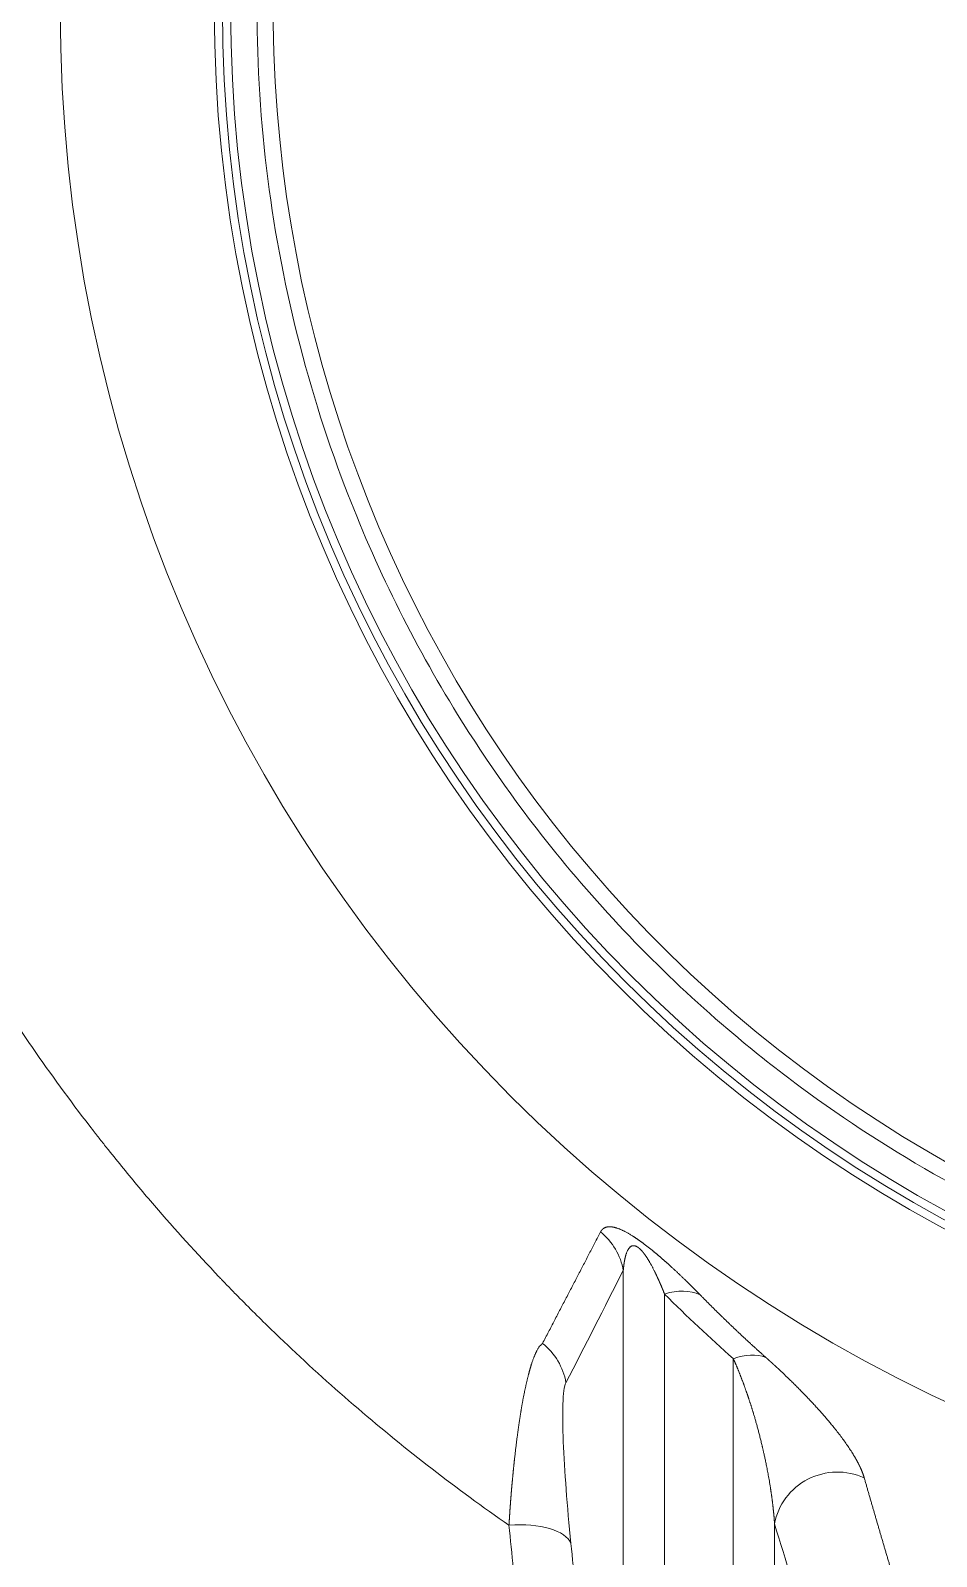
# Model space of a CAD drawing. Header units: millimetres. Extents: x 4664 to 8864, y -38 to 2932.
# Drawn here: x 7889.47 to 7908.25, y 2182.09 to 2213.73 of the extents above; entities that cross this region are included whole.
import ezdxf

# ---------------------------------------------------------------- set-up
doc = ezdxf.new("R2010")
doc.units = ezdxf.units.MM

msp = doc.modelspace()

# ---------------------------------------------------------------- linework, layer by layer
at = {"lineweight": 5}
for p, q in [((7901.755, 2188.02), (7901.755, 2173.514)), ((7902.611, 2173.688), (7902.611, 2187.534)), ((7904.036, 2186.194), (7904.036, 2173.688)), ((7904.892, 2173.514), (7904.892, 2182.766))]:
    msp.add_line(p, q, dxfattribs=at)
for radius in [31.888, 28.697, 28.528, 28.358]:
    msp.add_circle((7921.973, 2214.181), radius, dxfattribs=at)
msp.add_arc((7921.973, 2214.181), 27.471, 79.3705, 240.9439, dxfattribs=at)
for centre, major_axis, ratio, start_param, end_param in [((7900.471, 2187.825), (1.164, -0.593), 0.984114, 0.629523, 1.361018), ((7902.611, 2186.464), (-0.927, -0.92), 0.712004, 3.391486, 4.097534), ((7921.973, 2208.037), (0, 28.646), 0.967774, 2.368458, 2.437969), ((7899.283, 2185.501), (-1.162, 0.596), 0.984226, 3.773697, 4.519953), ((7904.036, 2185.124), (-0.861, -0.982), 0.685493, 3.382416, 4.048812), ((7906.176, 2182.571), (-1.249, -0.381), 0.971679, 3.967045, 5.824969), ((7899.386, 2182.167), (-1.299, -0.13), 0.436932, 3.258064, 4.668755), ((7887.554, 2214.181), (-11.206, 71.66), 0.105691, 4.227721, 4.241721), ((7888.838, 2214.376), (-11.202, 72.966), 0.103887, 4.228301, 4.242301)]:
    msp.add_ellipse(centre, major_axis=major_axis, ratio=ratio, start_param=start_param, end_param=end_param, dxfattribs=at)
for points, knots in [([(7933.638, 2239.424), (7934.109, 2239.207), (7935.097, 2238.717), (7937.069, 2237.586), (7938.99, 2236.23), (7941.654, 2233.939), (7944.022, 2231.321), (7946.595, 2227.359), (7948.027, 2224.13), (7948.869, 2221.319), (7949.532, 2218.459), (7949.829, 2215.53), (7949.71, 2210.833), (7948.957, 2206.775), (7947.026, 2201.843), (7945.235, 2198.796), (7942.721, 2195.544), (7940.228, 2193.047), (7936.899, 2190.629), (7933.806, 2188.933), (7929.418, 2187.206), (7924.782, 2186.34), (7920.083, 2186.361), (7917.17, 2186.746), (7913.739, 2187.534), (7910.976, 2188.55), (7907.851, 2190.174), (7905.876, 2191.45), (7903.114, 2193.634), (7900.645, 2196.152), (7897.928, 2199.977), (7895.587, 2204.702), (7894.321, 2209.869), (7894.036, 2215.748), (7894.692, 2220.42), (7896.42, 2225.447), (7898.084, 2228.576), (7900.464, 2231.935), (7902.854, 2234.538), (7906.088, 2237.097), (7908.603, 2238.614), (7910.717, 2239.631), (7913.455, 2240.739), (7916.879, 2241.638), (7921.562, 2242.105), (7925.677, 2241.86), (7930.873, 2240.714), (7935.198, 2238.836), (7939.561, 2235.874), (7942.124, 2233.459), (7945.118, 2229.833), (7947.209, 2226.265), (7948.98, 2221.29), (7949.623, 2217.822), (7949.859, 2213.722), (7949.613, 2210.198), (7948.688, 2206.195), (7947.467, 2202.887), (7945.562, 2199.233), (7943.109, 2195.929), (7939.756, 2192.649), (7936.4, 2190.269), (7932.194, 2188.193), (7928.265, 2186.971), (7923.066, 2186.224), (7918.73, 2186.412), (7915.6, 2187.1), (7914.832, 2187.304)], [0, 0, 0, 0, 0.006314, 0.013403, 0.02746, 0.034433, 0.055153, 0.06884, 0.089355, 0.096186, 0.103009, 0.123487, 0.130312, 0.157651, 0.171295, 0.19176, 0.198582, 0.219083, 0.232739, 0.246379, 0.260023, 0.287433, 0.301147, 0.314851, 0.3217, 0.342232, 0.349066, 0.362718, 0.36954, 0.389996, 0.403578, 0.423785, 0.450318, 0.463364, 0.489074, 0.501707, 0.520457, 0.526663, 0.545233, 0.557589, 0.569977, 0.576192, 0.58243, 0.601358, 0.614143, 0.633596, 0.646759, 0.673678, 0.68739, 0.708264, 0.715298, 0.743767, 0.758145, 0.779887, 0.787177, 0.809164, 0.823878, 0.838617, 0.853388, 0.875637, 0.890481, 0.912656, 0.927319, 0.949033, 0.963265, 0.990966, 1, 1, 1, 1]), ([(7899.386, 2182.74), (7898.844, 2183.117), (7898.313, 2183.507), (7897.27, 2184.313), (7896.758, 2184.729), (7895.756, 2185.587), (7895.266, 2186.03), (7894.545, 2186.713), (7894.307, 2186.944), (7893.954, 2187.296), (7893.779, 2187.473), (7893.576, 2187.682), (7893.475, 2187.787), (7893.425, 2187.84), (7893.399, 2187.866), (7893.387, 2187.879), (7893.381, 2187.886), (7893.378, 2187.889), (7893.376, 2187.891), (7893.375, 2187.892), (7892.916, 2188.374), (7892.47, 2188.866), (7891.819, 2189.622), (7891.606, 2189.877), (7891.29, 2190.263), (7891.133, 2190.458), (7890.952, 2190.686), (7890.862, 2190.801), (7890.818, 2190.859), (7890.795, 2190.888), (7890.784, 2190.902), (7890.778, 2190.909), (7890.776, 2190.913), (7890.774, 2190.915), (7890.774, 2190.915), (7890.773, 2190.916), (7890.773, 2190.916), (7890.359, 2191.45), (7889.961, 2191.992), (7889.194, 2193.095), (7888.825, 2193.656), (7888.472, 2194.226)], [0, 0, 0, 0, 0.125, 0.125, 0.25, 0.25, 0.375, 0.375, 0.4375, 0.4375, 0.46875, 0.484375, 0.492187, 0.496094, 0.498047, 0.499023, 0.499512, 0.499756, 0.499756, 0.5, 0.5, 0.625, 0.625, 0.6875, 0.6875, 0.71875, 0.734375, 0.742187, 0.746094, 0.748047, 0.749023, 0.749512, 0.749756, 0.749878, 0.749939, 0.749939, 0.75, 0.75, 0.875, 0.875, 1, 1, 1, 1]), ([(7901.284, 2188.822), (7901.285, 2188.822), (7901.285, 2188.824), (7901.287, 2188.826), (7901.288, 2188.828), (7901.289, 2188.83), (7901.29, 2188.832), (7901.291, 2188.834), (7901.292, 2188.836), (7901.293, 2188.837), (7901.294, 2188.839), (7901.296, 2188.841), (7901.297, 2188.843), (7901.298, 2188.845), (7901.299, 2188.847), (7901.3, 2188.848), (7901.302, 2188.85), (7901.303, 2188.852), (7901.304, 2188.854), (7901.305, 2188.855), (7901.307, 2188.857), (7901.308, 2188.859), (7901.309, 2188.86), (7901.31, 2188.862), (7901.312, 2188.863), (7901.313, 2188.865), (7901.314, 2188.867), (7901.316, 2188.868), (7901.317, 2188.87), (7901.318, 2188.871), (7901.32, 2188.872), (7901.321, 2188.874), (7901.323, 2188.875), (7901.324, 2188.877), (7901.325, 2188.878), (7901.327, 2188.879), (7901.328, 2188.881), (7901.33, 2188.882), (7901.331, 2188.883), (7901.333, 2188.885), (7901.334, 2188.886), (7901.336, 2188.887), (7901.337, 2188.888), (7901.339, 2188.89), (7901.34, 2188.891), (7901.342, 2188.892), (7901.343, 2188.893), (7901.348, 2188.897), (7901.357, 2188.902), (7901.371, 2188.909), (7901.385, 2188.915), (7901.4, 2188.92), (7901.416, 2188.924), (7901.433, 2188.927), (7901.448, 2188.928), (7901.46, 2188.929), (7901.469, 2188.929), (7901.479, 2188.929), (7901.489, 2188.929), (7901.498, 2188.928), (7901.509, 2188.927), (7901.519, 2188.926), (7901.529, 2188.925), (7901.54, 2188.923), (7901.551, 2188.921), (7901.562, 2188.919), (7901.573, 2188.916), (7901.584, 2188.913), (7901.596, 2188.91), (7901.608, 2188.907), (7901.619, 2188.903), (7901.634, 2188.898), (7901.653, 2188.892), (7901.674, 2188.883), (7901.697, 2188.874), (7901.719, 2188.864), (7901.743, 2188.854), (7901.766, 2188.842), (7901.791, 2188.83), (7901.815, 2188.817), (7901.841, 2188.803), (7901.867, 2188.788), (7901.893, 2188.773), (7901.92, 2188.756), (7901.941, 2188.743), (7901.958, 2188.732), (7901.969, 2188.725), (7901.98, 2188.718), (7901.991, 2188.711), (7902.002, 2188.703), (7902.014, 2188.696), (7902.025, 2188.688), (7902.037, 2188.68), (7902.048, 2188.672), (7902.06, 2188.664), (7902.072, 2188.655), (7902.084, 2188.647), (7902.096, 2188.638), (7902.109, 2188.63), (7902.121, 2188.621), (7902.133, 2188.612), (7902.146, 2188.602), (7902.163, 2188.59), (7902.185, 2188.573), (7902.212, 2188.553), (7902.239, 2188.532), (7902.266, 2188.512), (7902.293, 2188.491), (7902.32, 2188.469), (7902.347, 2188.448), (7902.369, 2188.43), (7902.386, 2188.416), (7902.399, 2188.405), (7902.411, 2188.395), (7902.424, 2188.384), (7902.436, 2188.374), (7902.449, 2188.363), (7902.462, 2188.352), (7902.475, 2188.342), (7902.487, 2188.331), (7902.5, 2188.32), (7902.513, 2188.309), (7902.526, 2188.298), (7902.539, 2188.287), (7902.552, 2188.275), (7902.565, 2188.264), (7902.578, 2188.253), (7902.591, 2188.241), (7902.604, 2188.23), (7902.618, 2188.218), (7902.631, 2188.206), (7902.644, 2188.194), (7902.657, 2188.183), (7902.671, 2188.171), (7902.684, 2188.159), (7902.698, 2188.146), (7902.711, 2188.134), (7902.725, 2188.122), (7902.738, 2188.11), (7902.755, 2188.094), (7902.775, 2188.076), (7902.798, 2188.055), (7902.821, 2188.034), (7902.844, 2188.013), (7902.866, 2187.991), (7902.889, 2187.97), (7902.912, 2187.949), (7902.935, 2187.927), (7902.957, 2187.905), (7902.98, 2187.884), (7903.003, 2187.862), (7903.025, 2187.84), (7903.048, 2187.818), (7903.066, 2187.8), (7903.081, 2187.786), (7903.093, 2187.775), (7903.104, 2187.764), (7903.115, 2187.753), (7903.126, 2187.742), (7903.138, 2187.73), (7903.149, 2187.719), (7903.16, 2187.708), (7903.172, 2187.696), (7903.183, 2187.685), (7903.195, 2187.674), (7903.206, 2187.662), (7903.218, 2187.65), (7903.23, 2187.639), (7903.241, 2187.627), (7903.253, 2187.615), (7903.265, 2187.603), (7903.277, 2187.591), (7903.288, 2187.579), (7903.3, 2187.567), (7903.312, 2187.555), (7903.324, 2187.543), (7903.336, 2187.531), (7903.344, 2187.523), (7903.348, 2187.519)], [0, 0, 0, 0, 0.002985, 0.005959, 0.00892, 0.011868, 0.014805, 0.017729, 0.020641, 0.023541, 0.026428, 0.029304, 0.032167, 0.035018, 0.037857, 0.040683, 0.043498, 0.0463, 0.04909, 0.051868, 0.054634, 0.057388, 0.06013, 0.062859, 0.065577, 0.068282, 0.070975, 0.073657, 0.076326, 0.078983, 0.081628, 0.084261, 0.086882, 0.089491, 0.092088, 0.094673, 0.097246, 0.099807, 0.102356, 0.104893, 0.107418, 0.109932, 0.112433, 0.114922, 0.1174, 0.119866, 0.122319, 0.124761, 0.143506, 0.161931, 0.180043, 0.197849, 0.215354, 0.232566, 0.249492, 0.257781, 0.265949, 0.273996, 0.281926, 0.289738, 0.297435, 0.305017, 0.312486, 0.319845, 0.327094, 0.334235, 0.34127, 0.348201, 0.35503, 0.361759, 0.36839, 0.374926, 0.385963, 0.396705, 0.407166, 0.417361, 0.427305, 0.437018, 0.446517, 0.455823, 0.464957, 0.473941, 0.4828, 0.491559, 0.500242, 0.503629, 0.507017, 0.510408, 0.513803, 0.517204, 0.520614, 0.524035, 0.527467, 0.530914, 0.534377, 0.537857, 0.541357, 0.544878, 0.548422, 0.551991, 0.555587, 0.55921, 0.562863, 0.570546, 0.57825, 0.585988, 0.593774, 0.601621, 0.609542, 0.61755, 0.625657, 0.629442, 0.633258, 0.637106, 0.640985, 0.644898, 0.648845, 0.652827, 0.656844, 0.660897, 0.664987, 0.669115, 0.673282, 0.677487, 0.681733, 0.686019, 0.690345, 0.694714, 0.699125, 0.703578, 0.708075, 0.712616, 0.717201, 0.721831, 0.726506, 0.731228, 0.735996, 0.74081, 0.745672, 0.750582, 0.758939, 0.767371, 0.77588, 0.784467, 0.793134, 0.801883, 0.810714, 0.819629, 0.82863, 0.837717, 0.846893, 0.856158, 0.865514, 0.874961, 0.879677, 0.884434, 0.889234, 0.894076, 0.898961, 0.903888, 0.908859, 0.913872, 0.918928, 0.924027, 0.929169, 0.934355, 0.939584, 0.944856, 0.950173, 0.955533, 0.960937, 0.966385, 0.971877, 0.977413, 0.982993, 0.988618, 0.994287, 1, 1, 1, 1]), ([(7900.081, 2186.51), (7900.102, 2186.55), (7900.144, 2186.63), (7900.206, 2186.749), (7900.268, 2186.868), (7900.33, 2186.986), (7900.391, 2187.105), (7900.452, 2187.222), (7900.513, 2187.339), (7900.574, 2187.456), (7900.635, 2187.572), (7900.695, 2187.688), (7900.755, 2187.803), (7900.815, 2187.918), (7900.874, 2188.033), (7900.934, 2188.147), (7900.993, 2188.26), (7901.051, 2188.374), (7901.11, 2188.486), (7901.168, 2188.598), (7901.226, 2188.71), (7901.265, 2188.785), (7901.284, 2188.822)], [0, 0, 0, 0, 0.051942, 0.103679, 0.155212, 0.206541, 0.257665, 0.308584, 0.3593, 0.409811, 0.460117, 0.51022, 0.560117, 0.609811, 0.6593, 0.708584, 0.757665, 0.806541, 0.855212, 0.903679, 0.951942, 1, 1, 1, 1]), ([(7902.611, 2187.534), (7902.61, 2187.537), (7902.608, 2187.543), (7902.605, 2187.551), (7902.601, 2187.559), (7902.598, 2187.568), (7902.595, 2187.576), (7902.591, 2187.584), (7902.588, 2187.593), (7902.585, 2187.601), (7902.581, 2187.609), (7902.578, 2187.617), (7902.575, 2187.625), (7902.571, 2187.633), (7902.568, 2187.642), (7902.565, 2187.65), (7902.561, 2187.658), (7902.558, 2187.665), (7902.555, 2187.673), (7902.551, 2187.681), (7902.548, 2187.689), (7902.545, 2187.697), (7902.542, 2187.705), (7902.538, 2187.712), (7902.535, 2187.72), (7902.532, 2187.728), (7902.528, 2187.735), (7902.525, 2187.743), (7902.522, 2187.75), (7902.519, 2187.758), (7902.515, 2187.765), (7902.512, 2187.773), (7902.509, 2187.78), (7902.506, 2187.788), (7902.502, 2187.795), (7902.499, 2187.802), (7902.496, 2187.81), (7902.493, 2187.817), (7902.49, 2187.824), (7902.486, 2187.831), (7902.483, 2187.838), (7902.48, 2187.845), (7902.477, 2187.852), (7902.474, 2187.859), (7902.47, 2187.866), (7902.467, 2187.873), (7902.464, 2187.88), (7902.461, 2187.887), (7902.458, 2187.894), (7902.454, 2187.901), (7902.451, 2187.907), (7902.448, 2187.914), (7902.445, 2187.921), (7902.442, 2187.927), (7902.439, 2187.934), (7902.436, 2187.941), (7902.432, 2187.947), (7902.429, 2187.954), (7902.426, 2187.96), (7902.423, 2187.967), (7902.42, 2187.973), (7902.417, 2187.979), (7902.414, 2187.986), (7902.411, 2187.992), (7902.408, 2187.998), (7902.405, 2188.004), (7902.402, 2188.011), (7902.395, 2188.023), (7902.385, 2188.043), (7902.372, 2188.068), (7902.359, 2188.093), (7902.346, 2188.117), (7902.334, 2188.141), (7902.321, 2188.163), (7902.309, 2188.184), (7902.297, 2188.205), (7902.287, 2188.222), (7902.279, 2188.235), (7902.273, 2188.245), (7902.267, 2188.255), (7902.261, 2188.265), (7902.255, 2188.275), (7902.249, 2188.284), (7902.243, 2188.293), (7902.237, 2188.302), (7902.231, 2188.311), (7902.225, 2188.319), (7902.219, 2188.328), (7902.214, 2188.336), (7902.208, 2188.344), (7902.202, 2188.352), (7902.197, 2188.359), (7902.191, 2188.367), (7902.186, 2188.374), (7902.18, 2188.381), (7902.175, 2188.388), (7902.169, 2188.395), (7902.163, 2188.403), (7902.156, 2188.411), (7902.149, 2188.419), (7902.143, 2188.427), (7902.136, 2188.434), (7902.129, 2188.441), (7902.123, 2188.448), (7902.116, 2188.455), (7902.11, 2188.461), (7902.103, 2188.467), (7902.097, 2188.473), (7902.091, 2188.479), (7902.084, 2188.484), (7902.078, 2188.489), (7902.072, 2188.494), (7902.066, 2188.498), (7902.06, 2188.503), (7902.054, 2188.507), (7902.048, 2188.511), (7902.042, 2188.514), (7902.036, 2188.518), (7902.03, 2188.521), (7902.025, 2188.523), (7902.019, 2188.526), (7902.013, 2188.528), (7902.008, 2188.53), (7902.002, 2188.532), (7901.993, 2188.534), (7901.981, 2188.537), (7901.967, 2188.537), (7901.953, 2188.536), (7901.939, 2188.533), (7901.926, 2188.528), (7901.913, 2188.52), (7901.9, 2188.511), (7901.888, 2188.5), (7901.877, 2188.487), (7901.866, 2188.472), (7901.855, 2188.454), (7901.844, 2188.435), (7901.834, 2188.414), (7901.825, 2188.39), (7901.816, 2188.365), (7901.81, 2188.344), (7901.805, 2188.329), (7901.803, 2188.321), (7901.801, 2188.312), (7901.799, 2188.303), (7901.796, 2188.294), (7901.794, 2188.285), (7901.792, 2188.275), (7901.79, 2188.265), (7901.788, 2188.256), (7901.786, 2188.246), (7901.784, 2188.235), (7901.782, 2188.225), (7901.78, 2188.214), (7901.778, 2188.204), (7901.776, 2188.193), (7901.775, 2188.182), (7901.773, 2188.17), (7901.771, 2188.159), (7901.769, 2188.147), (7901.768, 2188.135), (7901.766, 2188.123), (7901.765, 2188.111), (7901.763, 2188.099), (7901.762, 2188.086), (7901.761, 2188.073), (7901.759, 2188.06), (7901.758, 2188.047), (7901.757, 2188.034), (7901.756, 2188.025), (7901.755, 2188.02)], [0, 0, 0, 0, 0.004557, 0.009091, 0.013601, 0.018088, 0.022551, 0.02699, 0.031406, 0.035798, 0.040167, 0.044512, 0.048834, 0.053132, 0.057407, 0.061658, 0.065885, 0.070089, 0.07427, 0.078427, 0.082561, 0.086671, 0.090757, 0.094821, 0.09886, 0.102877, 0.106869, 0.110839, 0.114784, 0.118707, 0.122606, 0.126481, 0.130334, 0.134162, 0.137968, 0.14175, 0.145508, 0.149243, 0.152955, 0.156643, 0.160308, 0.16395, 0.167568, 0.171163, 0.174735, 0.178284, 0.181809, 0.18531, 0.188789, 0.192244, 0.195676, 0.199085, 0.20247, 0.205832, 0.209171, 0.212487, 0.215779, 0.219048, 0.222295, 0.225517, 0.228717, 0.231894, 0.235047, 0.238178, 0.241285, 0.244369, 0.24743, 0.250468, 0.263568, 0.276172, 0.288282, 0.299898, 0.311022, 0.321656, 0.331803, 0.341463, 0.350641, 0.355405, 0.360062, 0.364612, 0.369056, 0.373395, 0.377627, 0.381755, 0.385779, 0.389698, 0.393515, 0.397229, 0.40084, 0.404351, 0.407761, 0.411072, 0.414285, 0.4174, 0.420419, 0.423344, 0.426174, 0.429742, 0.433194, 0.436534, 0.439766, 0.442893, 0.44592, 0.448852, 0.451693, 0.45445, 0.457129, 0.459736, 0.46228, 0.464768, 0.467208, 0.46961, 0.471983, 0.474338, 0.476683, 0.47903, 0.481388, 0.483768, 0.48618, 0.488632, 0.491133, 0.493693, 0.496319, 0.499018, 0.501796, 0.509925, 0.518848, 0.528646, 0.539381, 0.551099, 0.563836, 0.57762, 0.592472, 0.60841, 0.625448, 0.643599, 0.66287, 0.683271, 0.704809, 0.727488, 0.751314, 0.758423, 0.765636, 0.772953, 0.780375, 0.787901, 0.795532, 0.803267, 0.811107, 0.819051, 0.8271, 0.835254, 0.843513, 0.851876, 0.860345, 0.868918, 0.877597, 0.886381, 0.895269, 0.904264, 0.913363, 0.922568, 0.931877, 0.941293, 0.950814, 0.96044, 0.970172, 0.980009, 0.989952, 1, 1, 1, 1]), ([(7903.348, 2187.519), (7903.353, 2187.513), (7903.364, 2187.503), (7903.379, 2187.487), (7903.395, 2187.471), (7903.411, 2187.455), (7903.427, 2187.439), (7903.443, 2187.423), (7903.458, 2187.407), (7903.474, 2187.391), (7903.49, 2187.375), (7903.506, 2187.359), (7903.522, 2187.343), (7903.537, 2187.327), (7903.553, 2187.311), (7903.569, 2187.295), (7903.585, 2187.279), (7903.601, 2187.264), (7903.617, 2187.248), (7903.633, 2187.232), (7903.648, 2187.216), (7903.664, 2187.201), (7903.68, 2187.185), (7903.696, 2187.169), (7903.712, 2187.154), (7903.728, 2187.138), (7903.744, 2187.122), (7903.76, 2187.107), (7903.776, 2187.091), (7903.792, 2187.075), (7903.808, 2187.06), (7903.824, 2187.044), (7903.84, 2187.029), (7903.856, 2187.013), (7903.872, 2186.998), (7903.888, 2186.982), (7903.904, 2186.967), (7903.92, 2186.952), (7903.936, 2186.936), (7903.952, 2186.921), (7903.968, 2186.905), (7903.984, 2186.89), (7904, 2186.875), (7904.016, 2186.859), (7904.032, 2186.844), (7904.048, 2186.829), (7904.064, 2186.814), (7904.08, 2186.798), (7904.096, 2186.783), (7904.112, 2186.768), (7904.128, 2186.753), (7904.144, 2186.738), (7904.161, 2186.722), (7904.177, 2186.707), (7904.193, 2186.692), (7904.209, 2186.677), (7904.225, 2186.662), (7904.241, 2186.647), (7904.257, 2186.632), (7904.273, 2186.617), (7904.29, 2186.602), (7904.306, 2186.587), (7904.322, 2186.572), (7904.338, 2186.557), (7904.354, 2186.542), (7904.37, 2186.527), (7904.387, 2186.512), (7904.403, 2186.498), (7904.419, 2186.483), (7904.435, 2186.468), (7904.452, 2186.453), (7904.468, 2186.438), (7904.484, 2186.424), (7904.5, 2186.409), (7904.516, 2186.394), (7904.533, 2186.379), (7904.549, 2186.365), (7904.565, 2186.35), (7904.582, 2186.335), (7904.598, 2186.321), (7904.614, 2186.306), (7904.63, 2186.291), (7904.647, 2186.277), (7904.663, 2186.262), (7904.679, 2186.248), (7904.696, 2186.233), (7904.706, 2186.224), (7904.712, 2186.219)], [0, 0, 0, 0, 0.012165, 0.024321, 0.036467, 0.048603, 0.06073, 0.072848, 0.084956, 0.097054, 0.109143, 0.121222, 0.133292, 0.145352, 0.157402, 0.169443, 0.181475, 0.193496, 0.205509, 0.217512, 0.229505, 0.241489, 0.253463, 0.265427, 0.277382, 0.289328, 0.301264, 0.31319, 0.325107, 0.337015, 0.348913, 0.360801, 0.37268, 0.384549, 0.396409, 0.408259, 0.4201, 0.431931, 0.443752, 0.455564, 0.467367, 0.47916, 0.490943, 0.502717, 0.514482, 0.526237, 0.537982, 0.549718, 0.561444, 0.573161, 0.584868, 0.596566, 0.608254, 0.619933, 0.631602, 0.643262, 0.654912, 0.666553, 0.678184, 0.689806, 0.701418, 0.713021, 0.724614, 0.736197, 0.747772, 0.759336, 0.770891, 0.782437, 0.793973, 0.8055, 0.817017, 0.828524, 0.840023, 0.851511, 0.86299, 0.87446, 0.88592, 0.897371, 0.908812, 0.920244, 0.931666, 0.943079, 0.954482, 0.965876, 0.97726, 0.988635, 1, 1, 1, 1]), ([(7899.386, 2182.74), (7899.386, 2182.744), (7899.387, 2182.752), (7899.388, 2182.763), (7899.388, 2182.775), (7899.389, 2182.787), (7899.39, 2182.799), (7899.391, 2182.811), (7899.391, 2182.824), (7899.392, 2182.836), (7899.393, 2182.848), (7899.394, 2182.861), (7899.395, 2182.874), (7899.395, 2182.886), (7899.396, 2182.899), (7899.397, 2182.912), (7899.398, 2182.925), (7899.399, 2182.939), (7899.4, 2182.952), (7899.401, 2182.965), (7899.401, 2182.979), (7899.402, 2182.992), (7899.403, 2183.006), (7899.404, 2183.02), (7899.405, 2183.034), (7899.406, 2183.048), (7899.407, 2183.062), (7899.408, 2183.076), (7899.409, 2183.091), (7899.41, 2183.105), (7899.411, 2183.12), (7899.412, 2183.134), (7899.413, 2183.149), (7899.415, 2183.164), (7899.416, 2183.179), (7899.417, 2183.194), (7899.418, 2183.209), (7899.419, 2183.225), (7899.42, 2183.24), (7899.421, 2183.255), (7899.423, 2183.271), (7899.424, 2183.287), (7899.425, 2183.302), (7899.426, 2183.318), (7899.428, 2183.334), (7899.429, 2183.35), (7899.43, 2183.366), (7899.431, 2183.383), (7899.433, 2183.399), (7899.434, 2183.415), (7899.436, 2183.432), (7899.437, 2183.448), (7899.438, 2183.465), (7899.44, 2183.482), (7899.441, 2183.499), (7899.443, 2183.516), (7899.444, 2183.533), (7899.446, 2183.55), (7899.447, 2183.567), (7899.449, 2183.584), (7899.45, 2183.602), (7899.452, 2183.619), (7899.454, 2183.637), (7899.455, 2183.655), (7899.457, 2183.672), (7899.458, 2183.69), (7899.46, 2183.708), (7899.462, 2183.726), (7899.464, 2183.744), (7899.465, 2183.762), (7899.467, 2183.781), (7899.469, 2183.799), (7899.471, 2183.817), (7899.473, 2183.836), (7899.474, 2183.854), (7899.476, 2183.873), (7899.478, 2183.892), (7899.48, 2183.911), (7899.482, 2183.929), (7899.484, 2183.948), (7899.486, 2183.967), (7899.488, 2183.986), (7899.49, 2184.006), (7899.492, 2184.025), (7899.494, 2184.044), (7899.496, 2184.063), (7899.499, 2184.092), (7899.503, 2184.131), (7899.509, 2184.178), (7899.514, 2184.224), (7899.519, 2184.269), (7899.524, 2184.314), (7899.53, 2184.357), (7899.535, 2184.399), (7899.54, 2184.441), (7899.545, 2184.481), (7899.55, 2184.521), (7899.555, 2184.559), (7899.56, 2184.597), (7899.565, 2184.633), (7899.57, 2184.669), (7899.575, 2184.704), (7899.58, 2184.738), (7899.584, 2184.771), (7899.589, 2184.803), (7899.594, 2184.835), (7899.598, 2184.865), (7899.602, 2184.895), (7899.607, 2184.924), (7899.611, 2184.952), (7899.615, 2184.979), (7899.619, 2185.006), (7899.623, 2185.031), (7899.627, 2185.056), (7899.631, 2185.08), (7899.635, 2185.103), (7899.638, 2185.126), (7899.642, 2185.147), (7899.646, 2185.168), (7899.649, 2185.189), (7899.652, 2185.208), (7899.657, 2185.233), (7899.662, 2185.262), (7899.668, 2185.296), (7899.674, 2185.33), (7899.68, 2185.363), (7899.687, 2185.395), (7899.693, 2185.427), (7899.699, 2185.458), (7899.705, 2185.489), (7899.711, 2185.519), (7899.717, 2185.548), (7899.724, 2185.577), (7899.73, 2185.605), (7899.736, 2185.633), (7899.742, 2185.66), (7899.748, 2185.687), (7899.754, 2185.713), (7899.76, 2185.739), (7899.766, 2185.764), (7899.772, 2185.788), (7899.778, 2185.812), (7899.784, 2185.836), (7899.79, 2185.859), (7899.796, 2185.881), (7899.802, 2185.903), (7899.807, 2185.925), (7899.813, 2185.945), (7899.819, 2185.966), (7899.825, 2185.986), (7899.83, 2186.005), (7899.836, 2186.024), (7899.842, 2186.043), (7899.847, 2186.061), (7899.854, 2186.083), (7899.863, 2186.11), (7899.873, 2186.14), (7899.884, 2186.169), (7899.894, 2186.196), (7899.904, 2186.223), (7899.914, 2186.248), (7899.924, 2186.272), (7899.934, 2186.295), (7899.944, 2186.317), (7899.954, 2186.337), (7899.97, 2186.369), (7899.993, 2186.409), (7900.022, 2186.452), (7900.044, 2186.477), (7900.059, 2186.491), (7900.065, 2186.497), (7900.07, 2186.501), (7900.073, 2186.503), (7900.075, 2186.505), (7900.077, 2186.506), (7900.078, 2186.507), (7900.079, 2186.508), (7900.079, 2186.508), (7900.079, 2186.508), (7900.079, 2186.508), (7900.08, 2186.509), (7900.08, 2186.509), (7900.08, 2186.509), (7900.08, 2186.509), (7900.08, 2186.509), (7900.08, 2186.509), (7900.08, 2186.509), (7900.08, 2186.509), (7900.08, 2186.509), (7900.081, 2186.509), (7900.081, 2186.509), (7900.081, 2186.509), (7900.081, 2186.509), (7900.081, 2186.509), (7900.081, 2186.509)], [0, 0, 0, 0, 0.002035, 0.00409, 0.006167, 0.008264, 0.010382, 0.012521, 0.014681, 0.016862, 0.019064, 0.021286, 0.02353, 0.025795, 0.028081, 0.030387, 0.032715, 0.035064, 0.037434, 0.039826, 0.042238, 0.044672, 0.047126, 0.049602, 0.0521, 0.054618, 0.057158, 0.059719, 0.062301, 0.064905, 0.06753, 0.070177, 0.072845, 0.075534, 0.078245, 0.080977, 0.083731, 0.086506, 0.089303, 0.092122, 0.094962, 0.097823, 0.100707, 0.103612, 0.106538, 0.109487, 0.112457, 0.115448, 0.118462, 0.121497, 0.124554, 0.127633, 0.130734, 0.133857, 0.137001, 0.140168, 0.143356, 0.146567, 0.149799, 0.153053, 0.15633, 0.159628, 0.162948, 0.166291, 0.169656, 0.173042, 0.176451, 0.179882, 0.183335, 0.186811, 0.190308, 0.193828, 0.19737, 0.200934, 0.204521, 0.208129, 0.211761, 0.215414, 0.21909, 0.222788, 0.226509, 0.230252, 0.234017, 0.237805, 0.241615, 0.245448, 0.249303, 0.258913, 0.268384, 0.277714, 0.286904, 0.295952, 0.304857, 0.31362, 0.32224, 0.330715, 0.339047, 0.347233, 0.355275, 0.36317, 0.37092, 0.378522, 0.385978, 0.393286, 0.400447, 0.407459, 0.414324, 0.421039, 0.427605, 0.434023, 0.44029, 0.446408, 0.452376, 0.458193, 0.46386, 0.469377, 0.474743, 0.479957, 0.485021, 0.489933, 0.494694, 0.499303, 0.507894, 0.516421, 0.524886, 0.533288, 0.541626, 0.549902, 0.558113, 0.566261, 0.574345, 0.582365, 0.590321, 0.598212, 0.606039, 0.613801, 0.621498, 0.629131, 0.636698, 0.6442, 0.651637, 0.659009, 0.666315, 0.673556, 0.680731, 0.687841, 0.694885, 0.701863, 0.708775, 0.715622, 0.722403, 0.729118, 0.735767, 0.74235, 0.748867, 0.760831, 0.772684, 0.784427, 0.79606, 0.807581, 0.818992, 0.830291, 0.84148, 0.852558, 0.863526, 0.874382, 0.906058, 0.937089, 0.968518, 0.976401, 0.984268, 0.988206, 0.992153, 0.994119, 0.996099, 0.997078, 0.998072, 0.99826, 0.998438, 0.998607, 0.998765, 0.998915, 0.999054, 0.999184, 0.999305, 0.999415, 0.999517, 0.999608, 0.99969, 0.999762, 0.999825, 0.999878, 0.999922, 1, 1, 1, 1]), ([(7904.892, 2182.766), (7904.892, 2182.77), (7904.892, 2182.778), (7904.891, 2182.789), (7904.89, 2182.801), (7904.889, 2182.813), (7904.888, 2182.825), (7904.887, 2182.838), (7904.886, 2182.85), (7904.885, 2182.862), (7904.884, 2182.875), (7904.883, 2182.888), (7904.882, 2182.901), (7904.881, 2182.914), (7904.88, 2182.928), (7904.879, 2182.941), (7904.877, 2182.955), (7904.876, 2182.969), (7904.875, 2182.983), (7904.873, 2182.997), (7904.872, 2183.011), (7904.87, 2183.026), (7904.869, 2183.041), (7904.867, 2183.055), (7904.866, 2183.07), (7904.864, 2183.086), (7904.862, 2183.101), (7904.861, 2183.116), (7904.859, 2183.132), (7904.857, 2183.148), (7904.855, 2183.164), (7904.853, 2183.18), (7904.851, 2183.196), (7904.849, 2183.213), (7904.847, 2183.23), (7904.845, 2183.247), (7904.843, 2183.264), (7904.841, 2183.281), (7904.838, 2183.298), (7904.836, 2183.316), (7904.834, 2183.333), (7904.831, 2183.351), (7904.829, 2183.369), (7904.826, 2183.387), (7904.823, 2183.406), (7904.821, 2183.424), (7904.818, 2183.443), (7904.815, 2183.462), (7904.812, 2183.481), (7904.809, 2183.5), (7904.806, 2183.52), (7904.803, 2183.54), (7904.798, 2183.574), (7904.79, 2183.624), (7904.779, 2183.687), (7904.768, 2183.748), (7904.758, 2183.806), (7904.747, 2183.863), (7904.736, 2183.917), (7904.726, 2183.969), (7904.716, 2184.019), (7904.706, 2184.066), (7904.697, 2184.111), (7904.688, 2184.154), (7904.679, 2184.194), (7904.67, 2184.233), (7904.662, 2184.268), (7904.655, 2184.302), (7904.648, 2184.333), (7904.641, 2184.362), (7904.633, 2184.395), (7904.623, 2184.434), (7904.612, 2184.48), (7904.601, 2184.524), (7904.59, 2184.569), (7904.579, 2184.612), (7904.568, 2184.655), (7904.557, 2184.697), (7904.546, 2184.738), (7904.534, 2184.779), (7904.523, 2184.819), (7904.512, 2184.859), (7904.501, 2184.898), (7904.49, 2184.936), (7904.48, 2184.973), (7904.469, 2185.01), (7904.458, 2185.046), (7904.448, 2185.078), (7904.44, 2185.105), (7904.433, 2185.129), (7904.426, 2185.152), (7904.419, 2185.175), (7904.411, 2185.198), (7904.404, 2185.22), (7904.397, 2185.243), (7904.39, 2185.265), (7904.383, 2185.288), (7904.375, 2185.31), (7904.368, 2185.332), (7904.361, 2185.354), (7904.354, 2185.376), (7904.346, 2185.397), (7904.339, 2185.419), (7904.332, 2185.44), (7904.325, 2185.461), (7904.317, 2185.482), (7904.31, 2185.503), (7904.303, 2185.523), (7904.296, 2185.544), (7904.288, 2185.564), (7904.281, 2185.585), (7904.274, 2185.605), (7904.267, 2185.625), (7904.26, 2185.644), (7904.252, 2185.664), (7904.245, 2185.683), (7904.238, 2185.703), (7904.231, 2185.722), (7904.224, 2185.741), (7904.217, 2185.76), (7904.209, 2185.778), (7904.202, 2185.797), (7904.195, 2185.815), (7904.188, 2185.834), (7904.181, 2185.852), (7904.174, 2185.869), (7904.167, 2185.887), (7904.16, 2185.905), (7904.153, 2185.922), (7904.146, 2185.94), (7904.139, 2185.957), (7904.132, 2185.974), (7904.125, 2185.99), (7904.118, 2186.007), (7904.111, 2186.024), (7904.104, 2186.04), (7904.097, 2186.056), (7904.09, 2186.072), (7904.084, 2186.088), (7904.077, 2186.104), (7904.07, 2186.119), (7904.063, 2186.134), (7904.056, 2186.15), (7904.05, 2186.165), (7904.043, 2186.179), (7904.039, 2186.189), (7904.036, 2186.194)], [0, 0, 0, 0, 0.003698, 0.007443, 0.011237, 0.015079, 0.01897, 0.022908, 0.026895, 0.030929, 0.035012, 0.039143, 0.043323, 0.04755, 0.051826, 0.056149, 0.060521, 0.064941, 0.069409, 0.073926, 0.07849, 0.083103, 0.087764, 0.092473, 0.09723, 0.102035, 0.106889, 0.111791, 0.116741, 0.121739, 0.126785, 0.131879, 0.137022, 0.142212, 0.147451, 0.152738, 0.158073, 0.163457, 0.168888, 0.174368, 0.179896, 0.185472, 0.191096, 0.196769, 0.202489, 0.208258, 0.214075, 0.21994, 0.225853, 0.231814, 0.237824, 0.243882, 0.249987, 0.270025, 0.289338, 0.307927, 0.325791, 0.34293, 0.359344, 0.375033, 0.389998, 0.404238, 0.417754, 0.430545, 0.442611, 0.453952, 0.464569, 0.47446, 0.483628, 0.49207, 0.499788, 0.513325, 0.526641, 0.539736, 0.552611, 0.565265, 0.577698, 0.58991, 0.601901, 0.613672, 0.625222, 0.636551, 0.64766, 0.658547, 0.669214, 0.679661, 0.689886, 0.699891, 0.706514, 0.713086, 0.719607, 0.726077, 0.732496, 0.738864, 0.745181, 0.751448, 0.757663, 0.763827, 0.769941, 0.776003, 0.782015, 0.787976, 0.793886, 0.799745, 0.805553, 0.811311, 0.817017, 0.822673, 0.828278, 0.833832, 0.839335, 0.844787, 0.850189, 0.855539, 0.860839, 0.866088, 0.871287, 0.876434, 0.881531, 0.886577, 0.891572, 0.896517, 0.901411, 0.906254, 0.911046, 0.915788, 0.920479, 0.92512, 0.929709, 0.934248, 0.938737, 0.943175, 0.947562, 0.951899, 0.956185, 0.96042, 0.964606, 0.96874, 0.972824, 0.976858, 0.980841, 0.984773, 0.988656, 0.992487, 0.996269, 1, 1, 1, 1]), ([(7904.712, 2186.219), (7904.714, 2186.217), (7904.717, 2186.214), (7904.723, 2186.209), (7904.728, 2186.205), (7904.733, 2186.2), (7904.739, 2186.195), (7904.744, 2186.19), (7904.749, 2186.186), (7904.755, 2186.181), (7904.76, 2186.176), (7904.765, 2186.171), (7904.771, 2186.166), (7904.776, 2186.162), (7904.781, 2186.157), (7904.786, 2186.152), (7904.792, 2186.147), (7904.797, 2186.143), (7904.802, 2186.138), (7904.808, 2186.133), (7904.813, 2186.128), (7904.818, 2186.124), (7904.823, 2186.119), (7904.829, 2186.114), (7904.834, 2186.109), (7904.839, 2186.104), (7904.844, 2186.1), (7904.85, 2186.095), (7904.855, 2186.09), (7904.86, 2186.085), (7904.865, 2186.081), (7904.871, 2186.076), (7904.876, 2186.071), (7904.881, 2186.066), (7904.886, 2186.061), (7904.891, 2186.057), (7904.897, 2186.052), (7904.902, 2186.047), (7904.907, 2186.042), (7904.912, 2186.038), (7904.917, 2186.033), (7904.923, 2186.028), (7904.928, 2186.023), (7904.933, 2186.018), (7904.938, 2186.014), (7904.943, 2186.009), (7904.948, 2186.004), (7904.97, 2185.984), (7905.008, 2185.948), (7905.062, 2185.898), (7905.116, 2185.846), (7905.164, 2185.8), (7905.205, 2185.76), (7905.24, 2185.726), (7905.275, 2185.691), (7905.31, 2185.657), (7905.344, 2185.623), (7905.379, 2185.588), (7905.413, 2185.554), (7905.447, 2185.519), (7905.48, 2185.485), (7905.514, 2185.45), (7905.56, 2185.402), (7905.619, 2185.34), (7905.69, 2185.265), (7905.758, 2185.19), (7905.825, 2185.116), (7905.891, 2185.042), (7905.954, 2184.969), (7906.016, 2184.896), (7906.076, 2184.824), (7906.142, 2184.742), (7906.213, 2184.653), (7906.286, 2184.557), (7906.354, 2184.463), (7906.419, 2184.371), (7906.478, 2184.28), (7906.517, 2184.218), (7906.538, 2184.182), (7906.545, 2184.172), (7906.551, 2184.162), (7906.557, 2184.152), (7906.563, 2184.142), (7906.568, 2184.132), (7906.574, 2184.121), (7906.58, 2184.112), (7906.585, 2184.102), (7906.591, 2184.092), (7906.596, 2184.082), (7906.602, 2184.072), (7906.607, 2184.062), (7906.612, 2184.052), (7906.617, 2184.043), (7906.622, 2184.033), (7906.627, 2184.023), (7906.632, 2184.014), (7906.637, 2184.004), (7906.642, 2183.995), (7906.647, 2183.985), (7906.651, 2183.976), (7906.656, 2183.967), (7906.66, 2183.957), (7906.665, 2183.948), (7906.669, 2183.939), (7906.673, 2183.93), (7906.677, 2183.921), (7906.681, 2183.911), (7906.685, 2183.902), (7906.689, 2183.893), (7906.693, 2183.884), (7906.697, 2183.875), (7906.701, 2183.867), (7906.704, 2183.858), (7906.708, 2183.849), (7906.711, 2183.84), (7906.715, 2183.831), (7906.718, 2183.823), (7906.721, 2183.814), (7906.724, 2183.806), (7906.727, 2183.797), (7906.73, 2183.788), (7906.733, 2183.78), (7906.736, 2183.772), (7906.739, 2183.763), (7906.741, 2183.755), (7906.744, 2183.747), (7906.747, 2183.738), (7906.749, 2183.73), (7906.751, 2183.725), (7906.751, 2183.722)], [0, 0, 0, 0, 0.001322, 0.002647, 0.003973, 0.005302, 0.006632, 0.007965, 0.0093, 0.010636, 0.011975, 0.013316, 0.014659, 0.016005, 0.017352, 0.018701, 0.020053, 0.021406, 0.022762, 0.02412, 0.02548, 0.026842, 0.028207, 0.029573, 0.030942, 0.032313, 0.033685, 0.035061, 0.036438, 0.037817, 0.039199, 0.040583, 0.041969, 0.043357, 0.044748, 0.046141, 0.047535, 0.048933, 0.050332, 0.051734, 0.053137, 0.054543, 0.055952, 0.057362, 0.058775, 0.06019, 0.061608, 0.063027, 0.078032, 0.093455, 0.1093, 0.125573, 0.13638, 0.147294, 0.158316, 0.169445, 0.180685, 0.192034, 0.203495, 0.215068, 0.226754, 0.238554, 0.250469, 0.276958, 0.30377, 0.330914, 0.358396, 0.386224, 0.414403, 0.442942, 0.471845, 0.501119, 0.542073, 0.583224, 0.624587, 0.666176, 0.708006, 0.750091, 0.755083, 0.760071, 0.765055, 0.770035, 0.775011, 0.779983, 0.784951, 0.789915, 0.794876, 0.799832, 0.804784, 0.809733, 0.814678, 0.819619, 0.824556, 0.82949, 0.83442, 0.839346, 0.844268, 0.849187, 0.854102, 0.859014, 0.863922, 0.868826, 0.873727, 0.878625, 0.883519, 0.88841, 0.893297, 0.89818, 0.903061, 0.907938, 0.912812, 0.917682, 0.922549, 0.927413, 0.932274, 0.937131, 0.941985, 0.946837, 0.951685, 0.95653, 0.961372, 0.966211, 0.971046, 0.975879, 0.980709, 0.985536, 0.99036, 0.995182, 1, 1, 1, 1]), ([(7900.567, 2185.696), (7900.531, 2185.626), (7900.513, 2185.468), (7900.497, 2185.035), (7900.501, 2184.769), (7900.524, 2184.17), (7900.545, 2183.834), (7900.598, 2183.128), (7900.631, 2182.755), (7900.67, 2182.362)], [0, 0, 0, 0, 0.25, 0.25, 0.5, 0.5, 0.75, 0.75, 1, 1, 1, 1]), ([(7906.751, 2183.722), (7906.755, 2183.709), (7906.762, 2183.684), (7906.773, 2183.646), (7906.784, 2183.608), (7906.795, 2183.57), (7906.806, 2183.532), (7906.816, 2183.494), (7906.827, 2183.456), (7906.838, 2183.418), (7906.849, 2183.38), (7906.86, 2183.342), (7906.871, 2183.304), (7906.882, 2183.266), (7906.893, 2183.228), (7906.904, 2183.19), (7906.915, 2183.152), (7906.926, 2183.114), (7906.937, 2183.075), (7906.948, 2183.037), (7906.959, 2182.999), (7906.971, 2182.961), (7906.982, 2182.922), (7906.993, 2182.884), (7907.004, 2182.846), (7907.015, 2182.807), (7907.026, 2182.769), (7907.038, 2182.731), (7907.049, 2182.692), (7907.06, 2182.654), (7907.071, 2182.616), (7907.083, 2182.577), (7907.094, 2182.539), (7907.105, 2182.5), (7907.117, 2182.462), (7907.128, 2182.423), (7907.139, 2182.384), (7907.151, 2182.346), (7907.162, 2182.307), (7907.173, 2182.269), (7907.185, 2182.23), (7907.196, 2182.191), (7907.208, 2182.153), (7907.219, 2182.114), (7907.231, 2182.075), (7907.242, 2182.037), (7907.254, 2181.998), (7907.265, 2181.959), (7907.277, 2181.92), (7907.288, 2181.881), (7907.3, 2181.843), (7907.312, 2181.804), (7907.323, 2181.765), (7907.335, 2181.726), (7907.347, 2181.687), (7907.358, 2181.648), (7907.37, 2181.609), (7907.382, 2181.57), (7907.393, 2181.531), (7907.401, 2181.505), (7907.405, 2181.492)], [0, 0, 0, 0, 0.016733, 0.033484, 0.050253, 0.06704, 0.083845, 0.100667, 0.117507, 0.134366, 0.151241, 0.168135, 0.185047, 0.201976, 0.218923, 0.235888, 0.252871, 0.269872, 0.28689, 0.303927, 0.320981, 0.338053, 0.355143, 0.37225, 0.389376, 0.406519, 0.42368, 0.440859, 0.458056, 0.475271, 0.492503, 0.509753, 0.527021, 0.544307, 0.561611, 0.578933, 0.596272, 0.613629, 0.631004, 0.648397, 0.665808, 0.683237, 0.700683, 0.718147, 0.735629, 0.753129, 0.770647, 0.788182, 0.805736, 0.823307, 0.840896, 0.858503, 0.876128, 0.89377, 0.911431, 0.929109, 0.946805, 0.964519, 0.98225, 1, 1, 1, 1])]:
    msp.add_open_spline(points, degree=3, knots=knots, dxfattribs=at)
for points in [[(7901.755, 2188.02), (7901.36, 2187.244), (7900.964, 2186.469), (7900.567, 2185.696)], [(7905.598, 2180.512), (7905.361, 2181.252), (7905.125, 2182.003), (7904.892, 2182.766)]]:
    msp.add_open_spline(points, degree=3, dxfattribs=at)

doc.saveas('drawing.dxf')
